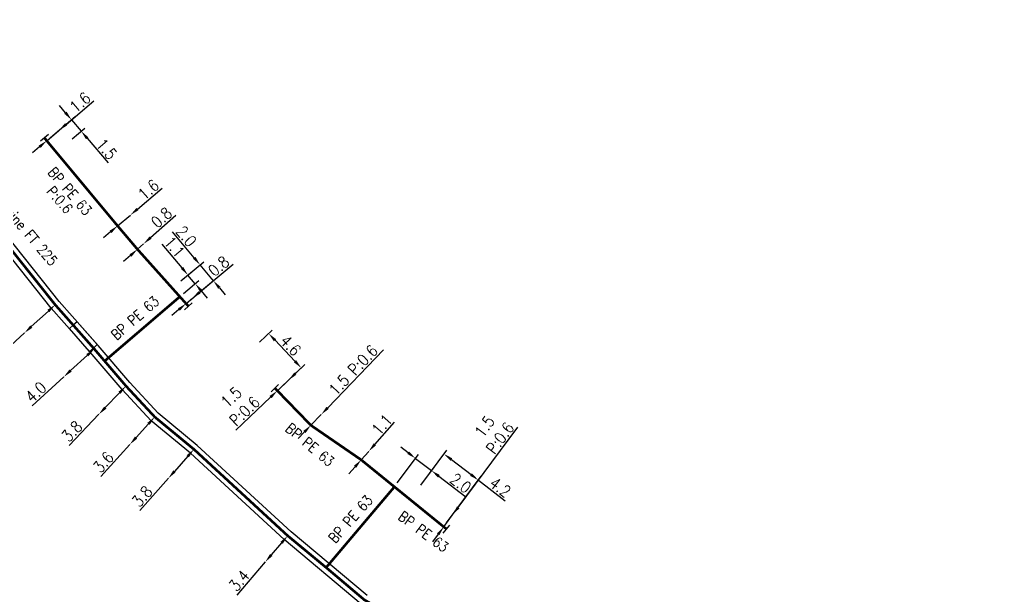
# Model space of a CAD drawing. Header units: millimetres. Extents: x 183997 to 185000, y 127999 to 129007.
# Drawn here: x 184409.5 to 184504.9, y 128846.7 to 128902.5 of the extents above; entities that cross this region are included whole.
import ezdxf
from ezdxf.enums import TextEntityAlignment as Align

# ---------------------------------------------------------------- set-up
doc = ezdxf.new("R2010")
doc.units = ezdxf.units.MM
doc.header["$PDMODE"] = 34
doc.linetypes.add('L_25_PE', pattern=[2000, 1000, 1000])
doc.layers.get('0').update_dxf_attribs({"linetype": 'CONTINUOUS'})
doc.layers.get('DEFPOINTS').update_dxf_attribs({"linetype": 'CONTINUOUS'})
for name, color, linetype in [('L_150', 1, 'CONTINUOUS'), ('L_340', 7, 'CONTINUOUS'), ('L_400', 7, 'CONTINUOUS')]:
    doc.layers.add(name, color=color, linetype=linetype)
doc.styles.get("Standard").update_dxf_attribs({"font": 'romans.shx', "width": 0.85})
doc.dimstyles.get("Standard").update_dxf_attribs({"dimtxt": 1.5, "dimasz": 1.2, "dimexe": 0.625, "dimexo": 0.625, "dimgap": 0.25, "dimtad": 1, "dimdec": 1, "dimzin": 0, "dimdsep": 46, "dimtxsty": 'Standard', "dimcen": -0.5, "dimadec": 0, "dimazin": 0, "dimtfac": 1, "dimtdec": 1, "dimtmove": 0, "dimatfit": 3, "dimfxl": 0, "dimtolj": 1, "dimtzin": 0, "dimarcsym": 0})

# ---------------------------------------------------------------- blocks, each defined once
blk = doc.blocks.new('L_340_07')
at = {"color": 0, "linetype": 'Continuous', "const_width": 0.25, "flags": 128}
blk.add_lwpolyline([(0, 0), (0.35, 0)], dxfattribs=at)
at = {"color": 0, "linetype": 'Continuous', "flags": 128}
blk.add_lwpolyline([(0.35, -0.5), (0.35, 0.5)], dxfattribs=at)
at = {"color": 0, "linetype": 'Continuous', "width": 0.75, "flags": 3}
for tag, p in [('DEF_LEG', (0.723, -3.465)), ('DEF_COUP', (0.723, -5.965)), ('DEF_TYPE', (0.723, -8.465))]:
    blk.add_attdef(tag, text='', height=1.2, dxfattribs=at).set_placement(p, align=Align.MIDDLE)
blk = doc.blocks.new('*D761')
at = {"layer": 'DEFPOINTS', "color": 0, "linetype": 'Continuous', "transparency": 16777216}
for p in [(184450.667, 128860.379), (184448.14, 128856.979), (184450.644, 128853.309)]:
    blk.add_point(p, dxfattribs=at)
at = {"layer": 'L_340', "color": 0, "linetype": 'Continuous', "lineweight": -2, "transparency": 16777216}
for p, q in [((184448.42, 128857.356), (184450.947, 128860.755)), ((184451.382, 128859.832), (184453.289, 128858.374)), ((184450.924, 128853.685), (184454.283, 128858.204)), ((184454.004, 128857.827), (184456.608, 128855.836))]:
    blk.add_line(p, q, dxfattribs=at)
at = {"layer": 'L_340', "color": 0, "linetype": 'Continuous', "transparency": 16777216}
for points in [[(184451.473, 128859.951), (184451.291, 128859.713), (184450.667, 128860.379)], [(184453.38, 128858.493), (184453.198, 128858.255), (184454.004, 128857.827)]]:
    blk.add_solid(points, dxfattribs=at)
at = {"layer": 'L_340', "color": 0, "linetype": 'Continuous', "transparency": 16777216, "insert": (184456.119, 128857.154), "char_height": 1.125, "attachment_point": 5, "rotation": 322.59179}
blk.add_mtext('\\A1;4.2', dxfattribs=at)
blk = doc.blocks.new('*D762')
at = {"layer": 'DEFPOINTS', "color": 0, "linetype": 'Continuous', "transparency": 16777216}
for p in [(184443.373, 128860.625), (184443.373, 128860.625), (184442.645, 128859.8)]:
    blk.add_point(p, dxfattribs=at)
at = {"layer": 'L_150', "color": 0, "linetype": 'Continuous', "lineweight": -2, "transparency": 16777216}
for p, q in [((184443.969, 128861.3), (184445.867, 128863.45)), ((184442.645, 128859.8), (184443.373, 128860.625)), ((184442.05, 128859.125), (184441.454, 128858.451))]:
    blk.add_line(p, q, dxfattribs=at)
at = {"layer": 'L_150', "color": 0, "linetype": 'Continuous', "transparency": 16777216}
for points in [[(184443.857, 128861.399), (184444.081, 128861.2), (184443.373, 128860.625)], [(184441.937, 128859.225), (184442.162, 128859.026), (184442.645, 128859.8)]]:
    blk.add_solid(points, dxfattribs=at)
at = {"layer": 'L_150', "color": 0, "linetype": 'Continuous', "transparency": 16777216, "insert": (184444.654, 128863.209), "char_height": 1.125, "attachment_point": 5, "rotation": 48.56464}
blk.add_mtext('\\A1;1.1', dxfattribs=at)
blk = doc.blocks.new('*D763')
at = {"layer": 'DEFPOINTS', "color": 0, "linetype": 'Continuous', "transparency": 16777216}
for p in [(184433.676, 128872.044), (184432.442, 128870.873), (184434.519, 128866.503)]:
    blk.add_point(p, dxfattribs=at)
at = {"layer": 'L_340', "color": 0, "linetype": 'Continuous', "lineweight": -2, "transparency": 16777216}
for p, q in [((184432.782, 128871.196), (184434.016, 128872.367)), ((184436.223, 128869.36), (184434.296, 128871.391)), ((184434.859, 128866.826), (184437.182, 128869.03))]:
    blk.add_line(p, q, dxfattribs=at)
at = {"layer": 'L_340', "color": 0, "linetype": 'Continuous', "transparency": 16777216}
for points in [[(184434.405, 128871.495), (184434.187, 128871.288), (184433.676, 128872.044)], [(184436.332, 128869.463), (184436.114, 128869.257), (184436.842, 128868.707)]]:
    blk.add_solid(points, dxfattribs=at)
at = {"layer": 'L_340', "color": 0, "linetype": 'Continuous', "transparency": 16777216, "insert": (184435.803, 128870.892), "char_height": 1.125, "attachment_point": 5, "rotation": 313.49007}
blk.add_mtext('\\A1;4.6', dxfattribs=at)
blk = doc.blocks.new('*D764')
at = {"layer": 'DEFPOINTS', "color": 0, "linetype": 'Continuous', "transparency": 16777216}
for p in [(184435.607, 128867.536), (184435.607, 128867.536), (184434.519, 128866.503)]:
    blk.add_point(p, dxfattribs=at)
at = {"layer": 'L_340', "color": 0, "linetype": 'Continuous', "lineweight": -2, "transparency": 16777216}
for p, q in [((184436.26, 128868.155), (184436.913, 128868.774)), ((184435.607, 128867.536), (184434.519, 128866.503)), ((184433.866, 128865.884), (184430.497, 128862.687))]:
    blk.add_line(p, q, dxfattribs=at)
at = {"layer": 'L_340', "color": 0, "linetype": 'Continuous', "transparency": 16777216}
for points in [[(184436.157, 128868.264), (184436.364, 128868.046), (184435.607, 128867.536)], [(184433.763, 128865.993), (184433.97, 128865.775), (184434.519, 128866.503)]]:
    blk.add_solid(points, dxfattribs=at)
at = {"layer": 'L_340', "color": 0, "linetype": 'Continuous', "transparency": 16777216, "insert": (184430.694, 128865.2), "char_height": 1.125, "attachment_point": 5, "rotation": 43.49007}
blk.add_mtext('\\A1;1.5\\PP:0.6', dxfattribs=at)
blk = doc.blocks.new('*D765')
at = {"layer": 'DEFPOINTS', "color": 0, "linetype": 'Continuous', "transparency": 16777216}
for p in [(184435.52, 128852.446), (184433.342, 128849.901), (184433.342, 128849.901)]:
    blk.add_point(p, dxfattribs=at)
at = {"layer": 'L_150', "color": 0, "linetype": 'Continuous', "lineweight": -2, "transparency": 16777216}
for p, q in [((184434.935, 128851.762), (184433.927, 128850.584)), ((184433.342, 128849.901), (184430.596, 128846.691))]:
    blk.add_line(p, q, dxfattribs=at)
at = {"layer": 'L_150', "color": 0, "linetype": 'Continuous', "transparency": 16777216}
for points in [[(184434.821, 128851.86), (184435.049, 128851.665), (184435.52, 128852.446)], [(184433.813, 128850.682), (184434.041, 128850.487), (184433.342, 128849.901)]]:
    blk.add_solid(points, dxfattribs=at)
at = {"layer": 'L_150', "color": 0, "linetype": 'Continuous', "transparency": 16777216, "insert": (184430.814, 128848.1), "char_height": 1.125, "attachment_point": 5, "rotation": 49.44929}
blk.add_mtext('\\A1;3.4', dxfattribs=at)
blk = doc.blocks.new('*D766')
at = {"layer": 'DEFPOINTS', "color": 0, "linetype": 'Continuous', "transparency": 16777216}
for p in [(184422.636, 128863.957), (184420.218, 128861.289), (184420.218, 128861.289)]:
    blk.add_point(p, dxfattribs=at)
at = {"layer": 'L_150', "color": 0, "linetype": 'Continuous', "lineweight": -2, "transparency": 16777216}
for p, q in [((184422.031, 128863.29), (184420.823, 128861.956)), ((184420.218, 128861.289), (184417.413, 128858.193))]:
    blk.add_line(p, q, dxfattribs=at)
at = {"layer": 'L_150', "color": 0, "linetype": 'Continuous', "transparency": 16777216}
for points in [[(184421.92, 128863.391), (184422.142, 128863.189), (184422.636, 128863.957)], [(184420.712, 128862.057), (184420.934, 128861.855), (184420.218, 128861.289)]]:
    blk.add_solid(points, dxfattribs=at)
at = {"layer": 'L_150', "color": 0, "linetype": 'Continuous', "transparency": 16777216, "insert": (184417.655, 128859.578), "char_height": 1.125, "attachment_point": 5, "rotation": 47.82162}
blk.add_mtext('\\A1;3.6', dxfattribs=at)
blk = doc.blocks.new('*D767')
at = {"layer": 'DEFPOINTS', "color": 0, "linetype": 'Continuous', "transparency": 16777216}
for p in [(184412.985, 128874.834), (184410.008, 128872.102), (184410.008, 128872.102)]:
    blk.add_point(p, dxfattribs=at)
at = {"layer": 'L_150', "color": 0, "linetype": 'Continuous', "lineweight": -2, "transparency": 16777216}
for p, q in [((184412.321, 128874.225), (184410.671, 128872.711)), ((184410.008, 128872.102), (184406.929, 128869.277))]:
    blk.add_line(p, q, dxfattribs=at)
at = {"layer": 'L_150', "color": 0, "linetype": 'Continuous', "transparency": 16777216}
for points in [[(184412.22, 128874.336), (184412.423, 128874.115), (184412.985, 128874.834)], [(184410.57, 128872.821), (184410.773, 128872.6), (184410.008, 128872.102)]]:
    blk.add_solid(points, dxfattribs=at)
at = {"layer": 'L_150', "color": 0, "linetype": 'Continuous', "transparency": 16777216, "insert": (184407.298, 128870.634), "char_height": 1.125, "attachment_point": 5, "rotation": 42.54205}
blk.add_mtext('\\A1;4.0', dxfattribs=at)
blk = doc.blocks.new('*D769')
at = {"layer": 'DEFPOINTS', "color": 0, "linetype": 'Continuous', "transparency": 16777216}
for p in [(184416.768, 128870.553), (184413.821, 128867.848), (184413.821, 128867.848)]:
    blk.add_point(p, dxfattribs=at)
at = {"layer": 'L_150', "color": 0, "linetype": 'Continuous', "lineweight": -2, "transparency": 16777216}
for p, q in [((184416.105, 128869.944), (184414.484, 128868.457)), ((184413.821, 128867.848), (184410.742, 128865.023))]:
    blk.add_line(p, q, dxfattribs=at)
at = {"layer": 'L_150', "color": 0, "linetype": 'Continuous', "transparency": 16777216}
for points in [[(184416.004, 128870.055), (184416.206, 128869.834), (184416.768, 128870.553)], [(184414.383, 128868.567), (184414.585, 128868.346), (184413.821, 128867.848)]]:
    blk.add_solid(points, dxfattribs=at)
at = {"layer": 'L_150', "color": 0, "linetype": 'Continuous', "transparency": 16777216, "insert": (184411.111, 128866.38), "char_height": 1.125, "attachment_point": 5, "rotation": 42.54167}
blk.add_mtext('\\A1;4.0', dxfattribs=at)
blk = doc.blocks.new('*D771')
at = {"layer": 'DEFPOINTS', "color": 0, "linetype": 'Continuous', "transparency": 16777216}
for p in [(184420.959, 128880.208), (184421.557, 128880.74), (184421.557, 128880.74)]:
    blk.add_point(p, dxfattribs=at)
at = {"layer": 'L_150', "color": 0, "linetype": 'Continuous', "lineweight": -2, "transparency": 16777216}
for p, q in [((184422.229, 128881.338), (184424.678, 128883.518)), ((184420.959, 128880.208), (184421.557, 128880.74)), ((184420.287, 128879.609), (184419.615, 128879.011))]:
    blk.add_line(p, q, dxfattribs=at)
at = {"layer": 'L_150', "color": 0, "linetype": 'Continuous', "transparency": 16777216}
for points in [[(184422.129, 128881.45), (184422.329, 128881.226), (184421.557, 128880.74)], [(184420.187, 128879.721), (184420.387, 128879.497), (184420.959, 128880.208)]]:
    blk.add_solid(points, dxfattribs=at)
at = {"layer": 'L_150', "color": 0, "linetype": 'Continuous', "transparency": 16777216, "insert": (184423.291, 128883.287), "char_height": 1.125, "attachment_point": 5, "rotation": 41.67684}
blk.add_mtext('\\A1;0.8', dxfattribs=at)
blk = doc.blocks.new('*D814')
at = {"layer": 'DEFPOINTS', "color": 0, "linetype": 'Continuous', "transparency": 16777216}
for p in [(184415.504, 128891.655), (184412.166, 128890.73), (184414.288, 128890.627)]:
    blk.add_point(p, dxfattribs=at)
at = {"layer": 'L_340', "color": 0, "linetype": 'Continuous', "lineweight": -2, "transparency": 16777216}
for p, q in [((184413.981, 128893.445), (184413.398, 128894.131)), ((184412.524, 128891.033), (184414.922, 128893.063)), ((184414.564, 128892.76), (184415.504, 128891.655)), ((184414.646, 128890.93), (184415.861, 128891.958)), ((184416.087, 128890.97), (184418.122, 128888.577))]:
    blk.add_line(p, q, dxfattribs=at)
at = {"layer": 'L_340', "color": 0, "linetype": 'Continuous', "transparency": 16777216}
for points in [[(184414.095, 128893.543), (184413.867, 128893.348), (184414.564, 128892.76)], [(184416.201, 128891.067), (184415.972, 128890.873), (184415.504, 128891.655)]]:
    blk.add_solid(points, dxfattribs=at)
at = {"layer": 'L_340', "color": 0, "linetype": 'Continuous', "transparency": 16777216, "insert": (184417.967, 128889.916), "char_height": 1.125, "attachment_point": 5, "rotation": 310.38463}
blk.add_mtext('\\A1;1.5', dxfattribs=at)
blk = doc.blocks.new('*D936')
at = {"layer": 'DEFPOINTS', "color": 0, "linetype": 'Continuous', "transparency": 16777216}
for p in [(184449.462, 128858.757), (184445.865, 128857.187), (184448.14, 128856.979)]:
    blk.add_point(p, dxfattribs=at)
at = {"layer": 'L_150', "color": 0, "linetype": 'Continuous', "lineweight": -2, "transparency": 16777216}
for p, q in [((184447.198, 128860.489), (184446.483, 128861.035)), ((184446.145, 128857.564), (184448.193, 128860.318)), ((184447.913, 128859.942), (184449.462, 128858.757)), ((184448.42, 128857.356), (184449.742, 128859.134)), ((184450.177, 128858.211), (184452.781, 128856.219))]:
    blk.add_line(p, q, dxfattribs=at)
at = {"layer": 'L_150', "color": 0, "linetype": 'Continuous', "transparency": 16777216}
for points in [[(184447.289, 128860.608), (184447.107, 128860.37), (184447.913, 128859.942)], [(184450.268, 128858.33), (184450.086, 128858.091), (184449.462, 128858.757)]]:
    blk.add_solid(points, dxfattribs=at)
at = {"layer": 'L_150', "color": 0, "linetype": 'Continuous', "transparency": 16777216, "insert": (184452.292, 128857.537), "char_height": 1.125, "attachment_point": 5, "rotation": 322.59179}
blk.add_mtext('\\A1;2.0', dxfattribs=at)
blk = doc.blocks.new('*D939')
at = {"layer": 'DEFPOINTS', "color": 0, "linetype": 'Continuous', "transparency": 16777216}
for p in [(184438.774, 128864.197), (184438.774, 128864.197), (184437.769, 128863.152)]:
    blk.add_point(p, dxfattribs=at)
at = {"layer": 'L_150', "color": 0, "linetype": 'Continuous', "lineweight": -2, "transparency": 16777216}
for p, q in [((184439.398, 128864.846), (184444.797, 128870.457)), ((184437.769, 128863.152), (184438.774, 128864.197)), ((184437.145, 128862.504), (184436.521, 128861.855))]:
    blk.add_line(p, q, dxfattribs=at)
at = {"layer": 'L_150', "color": 0, "linetype": 'Continuous', "transparency": 16777216}
for points in [[(184439.29, 128864.95), (184439.507, 128864.742), (184438.774, 128864.197)], [(184437.037, 128862.608), (184437.253, 128862.4), (184437.769, 128863.152)]]:
    blk.add_solid(points, dxfattribs=at)
at = {"layer": 'L_150', "color": 0, "linetype": 'Continuous', "transparency": 16777216, "insert": (184441.869, 128868.496), "char_height": 1.125, "attachment_point": 5, "rotation": 46.10792}
blk.add_mtext('\\A1;1.5 P:0.6', dxfattribs=at)
blk = doc.blocks.new('*D940')
at = {"layer": 'DEFPOINTS', "color": 0, "linetype": 'Continuous', "transparency": 16777216}
for p in [(184451.509, 128854.473), (184451.509, 128854.473), (184450.644, 128853.309)]:
    blk.add_point(p, dxfattribs=at)
at = {"layer": 'L_340', "color": 0, "linetype": 'Continuous', "lineweight": -2, "transparency": 16777216}
for p, q in [((184452.046, 128855.195), (184457.828, 128862.972)), ((184450.644, 128853.309), (184451.509, 128854.473)), ((184450.107, 128852.587), (184449.57, 128851.864))]:
    blk.add_line(p, q, dxfattribs=at)
at = {"layer": 'L_340', "color": 0, "linetype": 'Continuous', "transparency": 16777216}
for points in [[(184451.926, 128855.284), (184452.167, 128855.105), (184451.509, 128854.473)], [(184449.987, 128852.676), (184450.228, 128852.497), (184450.644, 128853.309)]]:
    blk.add_solid(points, dxfattribs=at)
at = {"layer": 'L_340', "color": 0, "linetype": 'Continuous', "transparency": 16777216, "insert": (184455.357, 128862.476), "char_height": 1.125, "attachment_point": 5, "rotation": 53.37166}
blk.add_mtext('\\A1;1.5\\PP:0.6', dxfattribs=at)
blk = doc.blocks.new('*D941')
at = {"layer": 'DEFPOINTS', "color": 0, "linetype": 'Continuous', "transparency": 16777216}
for p in [(184419.846, 128866.958), (184417.218, 128864.213), (184417.218, 128864.213)]:
    blk.add_point(p, dxfattribs=at)
at = {"layer": 'L_150', "color": 0, "linetype": 'Continuous', "lineweight": -2, "transparency": 16777216}
for p, q in [((184419.224, 128866.308), (184417.841, 128864.863)), ((184417.218, 128864.213), (184414.329, 128861.195))]:
    blk.add_line(p, q, dxfattribs=at)
at = {"layer": 'L_150', "color": 0, "linetype": 'Continuous', "transparency": 16777216}
for points in [[(184419.115, 128866.411), (184419.332, 128866.204), (184419.846, 128866.958)], [(184417.732, 128864.967), (184417.949, 128864.759), (184417.218, 128864.213)]]:
    blk.add_solid(points, dxfattribs=at)
at = {"layer": 'L_150', "color": 0, "linetype": 'Continuous', "transparency": 16777216, "insert": (184414.609, 128862.572), "char_height": 1.125, "attachment_point": 5, "rotation": 46.24713}
blk.add_mtext('\\A1;3.8', dxfattribs=at)
blk = doc.blocks.new('*D942')
at = {"layer": 'DEFPOINTS', "color": 0, "linetype": 'Continuous', "transparency": 16777216}
for p in [(184426.433, 128860.824), (184423.953, 128858.011), (184423.953, 128858.011)]:
    blk.add_point(p, dxfattribs=at)
at = {"layer": 'L_150', "color": 0, "linetype": 'Continuous', "lineweight": -2, "transparency": 16777216}
for p, q in [((184425.838, 128860.149), (184424.548, 128858.686)), ((184423.953, 128858.011), (184421.188, 128854.878))]:
    blk.add_line(p, q, dxfattribs=at)
at = {"layer": 'L_150', "color": 0, "linetype": 'Continuous', "transparency": 16777216}
for points in [[(184425.725, 128860.248), (184425.95, 128860.049), (184426.433, 128860.824)], [(184424.435, 128858.786), (184424.66, 128858.587), (184423.953, 128858.011)]]:
    blk.add_solid(points, dxfattribs=at)
at = {"layer": 'L_150', "color": 0, "linetype": 'Continuous', "transparency": 16777216, "insert": (184421.413, 128856.266), "char_height": 1.125, "attachment_point": 5, "rotation": 48.58314}
blk.add_mtext('\\A1;3.8', dxfattribs=at)
blk = doc.blocks.new('*D944')
at = {"layer": 'DEFPOINTS', "color": 0, "linetype": 'Continuous', "transparency": 16777216}
for p in [(184425.856, 128877.711), (184424.816, 128876.842), (184425.067, 128875.617)]:
    blk.add_point(p, dxfattribs=at)
at = {"layer": 'L_150', "color": 0, "linetype": 'Continuous', "lineweight": -2, "transparency": 16777216}
for p, q in [((184425.279, 128878.402), (184423.343, 128880.717)), ((184425.176, 128877.143), (184426.216, 128878.012)), ((184425.426, 128875.918), (184426.922, 128877.168)), ((184426.562, 128876.868), (184425.856, 128877.711)), ((184427.139, 128876.177), (184427.717, 128875.487))]:
    blk.add_line(p, q, dxfattribs=at)
at = {"layer": 'L_150', "color": 0, "linetype": 'Continuous', "transparency": 16777216}
for points in [[(184425.394, 128878.498), (184425.164, 128878.306), (184425.856, 128877.711)], [(184427.254, 128876.273), (184427.024, 128876.081), (184426.562, 128876.868)]]:
    blk.add_solid(points, dxfattribs=at)
at = {"layer": 'L_150', "color": 0, "linetype": 'Continuous', "transparency": 16777216, "insert": (184424.55, 128880.443), "char_height": 1.125, "attachment_point": 5, "rotation": 309.90375}
blk.add_mtext('\\A1;1.1', dxfattribs=at)
blk = doc.blocks.new('*D946')
at = {"layer": 'DEFPOINTS', "color": 0, "linetype": 'Continuous', "transparency": 16777216}
for p in [(184426.281, 128875.459), (184426.281, 128875.459), (184425.667, 128874.946)]:
    blk.add_point(p, dxfattribs=at)
at = {"layer": 'L_340', "color": 0, "linetype": 'Continuous', "lineweight": -2, "transparency": 16777216}
for p, q in [((184426.971, 128876.037), (184430.233, 128878.764)), ((184425.667, 128874.946), (184426.281, 128875.459)), ((184424.977, 128874.369), (184424.286, 128873.792))]:
    blk.add_line(p, q, dxfattribs=at)
at = {"layer": 'L_340', "color": 0, "linetype": 'Continuous', "transparency": 16777216}
for points in [[(184426.875, 128876.152), (184427.068, 128875.922), (184426.281, 128875.459)], [(184424.881, 128874.484), (184425.073, 128874.254), (184425.667, 128874.946)]]:
    blk.add_solid(points, dxfattribs=at)
at = {"layer": 'L_340', "color": 0, "linetype": 'Continuous', "transparency": 16777216, "insert": (184428.839, 128878.577), "char_height": 1.125, "attachment_point": 5, "rotation": 39.90375}
blk.add_mtext('\\A1;0.8', dxfattribs=at)
blk = doc.blocks.new('*D947')
at = {"layer": 'DEFPOINTS', "color": 0, "linetype": 'Continuous', "transparency": 16777216}
for p in [(184428.319, 128877.163), (184424.816, 128876.842), (184425.667, 128874.946)]:
    blk.add_point(p, dxfattribs=at)
at = {"layer": 'L_340', "color": 0, "linetype": 'Continuous', "lineweight": -2, "transparency": 16777216}
for p, q in [((184426.458, 128879.388), (184424.355, 128881.903)), ((184425.176, 128877.143), (184427.395, 128878.998)), ((184428.319, 128877.163), (184427.036, 128878.698)), ((184426.027, 128875.247), (184428.678, 128877.464)), ((184428.896, 128876.473), (184429.473, 128875.783))]:
    blk.add_line(p, q, dxfattribs=at)
at = {"layer": 'L_340', "color": 0, "linetype": 'Continuous', "transparency": 16777216}
for points in [[(184426.573, 128879.484), (184426.343, 128879.292), (184427.036, 128878.698)], [(184429.011, 128876.569), (184428.781, 128876.377), (184428.319, 128877.163)]]:
    blk.add_solid(points, dxfattribs=at)
at = {"layer": 'L_340', "color": 0, "linetype": 'Continuous', "transparency": 16777216, "insert": (184425.693, 128881.472), "char_height": 1.125, "attachment_point": 5, "rotation": 309.90375}
blk.add_mtext('\\A1;2.0', dxfattribs=at)
blk = doc.blocks.new('*D948')
at = {"layer": 'DEFPOINTS', "color": 0, "linetype": 'Continuous', "transparency": 16777216}
for p in [(184420.279, 128883.53), (184420.279, 128883.53), (184419.035, 128882.477)]:
    blk.add_point(p, dxfattribs=at)
at = {"layer": 'L_150', "color": 0, "linetype": 'Continuous', "lineweight": -2, "transparency": 16777216}
for p, q in [((184420.966, 128884.112), (184423.364, 128886.142)), ((184419.035, 128882.477), (184420.279, 128883.53)), ((184418.348, 128881.896), (184417.661, 128881.314))]:
    blk.add_line(p, q, dxfattribs=at)
at = {"layer": 'L_150', "color": 0, "linetype": 'Continuous', "transparency": 16777216}
for points in [[(184420.869, 128884.226), (184421.063, 128883.997), (184420.279, 128883.53)], [(184418.251, 128882.01), (184418.445, 128881.781), (184419.035, 128882.477)]]:
    blk.add_solid(points, dxfattribs=at)
at = {"layer": 'L_150', "color": 0, "linetype": 'Continuous', "transparency": 16777216, "insert": (184422.024, 128885.99), "char_height": 1.125, "attachment_point": 5, "rotation": 40.25098}
blk.add_mtext('\\A1;1.6', dxfattribs=at)
blk = doc.blocks.new('*D978')
at = {"layer": 'DEFPOINTS', "color": 0, "linetype": 'Continuous', "transparency": 16777216}
for p in [(184413.349, 128891.731), (184413.349, 128891.731), (184412.166, 128890.73)]:
    blk.add_point(p, dxfattribs=at)
at = {"layer": 'L_340', "color": 0, "linetype": 'Continuous', "lineweight": -2, "transparency": 16777216}
for p, q in [((184414.036, 128892.313), (184416.738, 128894.6)), ((184412.166, 128890.73), (184413.349, 128891.731)), ((184411.479, 128890.148), (184410.792, 128889.567))]:
    blk.add_line(p, q, dxfattribs=at)
at = {"layer": 'L_340', "color": 0, "linetype": 'Continuous', "transparency": 16777216}
for points in [[(184413.939, 128892.427), (184414.133, 128892.198), (184413.349, 128891.731)], [(184411.382, 128890.263), (184411.576, 128890.034), (184412.166, 128890.73)]]:
    blk.add_solid(points, dxfattribs=at)
at = {"layer": 'L_340', "color": 0, "linetype": 'Continuous', "transparency": 16777216, "insert": (184415.398, 128894.449), "char_height": 1.125, "attachment_point": 5, "rotation": 40.25197}
blk.add_mtext('\\A1;1.6', dxfattribs=at)

msp = doc.modelspace()

# ---------------------------------------------------------------- linework, layer by layer
at = {"layer": 'L_150', "linetype": 'L_25_PE', "ltscale": 0.5, "const_width": 0.25, "flags": 128}
for points in [[(184505.389, 128815.837), (184503.988, 128816.61), (184503.699, 128816.77), (184503.485, 128818.186), (184503.107, 128818.325), (184492.164, 128822.329), (184486.445, 128824.545), (184474.649, 128829.117), (184474.649, 128829.117), (184474.649, 128829.117), (184471.127, 128830.858), (184462.561, 128835.094), (184442.941, 128846.238), (184439.247, 128849.363), (184435.52, 128852.446), (184426.433, 128860.824), (184422.636, 128863.957), (184419.846, 128866.958), (184417.776, 128869.375), (184416.768, 128870.553), (184412.985, 128874.834), (184403.831, 128886.312), (184397.783, 128893.421), (184390.322, 128902.148), (184390.159, 128902.338)], [(184425.667, 128874.946), (184425.067, 128875.617), (184420.959, 128880.208), (184419.035, 128882.477), (184412.166, 128890.73)], [(184425.067, 128875.617), (184417.776, 128869.375)], [(184434.519, 128866.503), (184437.769, 128863.152), (184442.645, 128859.8), (184445.865, 128857.187), (184450.644, 128853.309)], [(184445.865, 128857.187), (184439.247, 128849.363)]]:
    msp.add_lwpolyline(points, dxfattribs=at)
at = {"layer": 'L_400', "color": 7, "linetype": 'CONTINUOUS'}
for p, q in [((184413.368, 128875.155), (184404.217, 128886.63)), ((184413.368, 128875.155), (184404.217, 128886.63)), ((184412.602, 128874.512), (184403.445, 128885.995)), ((184412.602, 128874.512), (184403.445, 128885.995)), ((184417.145, 128870.881), (184413.368, 128875.155)), ((184417.145, 128870.881), (184413.368, 128875.155)), ((184416.391, 128870.225), (184412.602, 128874.512)), ((184416.391, 128870.225), (184412.602, 128874.512)), ((184415.111, 128873.183), (184414.736, 128872.852)), ((184417.07, 128870.966), (184415.111, 128873.183)), ((184414.361, 128872.521), (184414.736, 128872.852)), ((184416.321, 128870.304), (184414.361, 128872.521)), ((184416.321, 128870.304), (184416.695, 128870.635)), ((184417.07, 128870.966), (184416.695, 128870.635)), ((184420.219, 128867.291), (184417.145, 128870.881)), ((184420.219, 128867.291), (184417.145, 128870.881)), ((184419.473, 128866.625), (184416.391, 128870.225)), ((184419.473, 128866.625), (184416.391, 128870.225)), ((184422.292, 128863.592), (184419.473, 128866.625)), ((184422.292, 128863.592), (184419.473, 128866.625)), ((184422.979, 128864.322), (184420.219, 128867.291)), ((184422.979, 128864.322), (184420.219, 128867.291)), ((184426.762, 128861.201), (184422.979, 128864.322)), ((184426.762, 128861.201), (184422.979, 128864.322)), ((184426.104, 128860.447), (184422.292, 128863.592)), ((184426.104, 128860.447), (184422.292, 128863.592)), ((184435.85, 128852.822), (184426.762, 128861.201)), ((184435.85, 128852.822), (184426.762, 128861.201)), ((184435.19, 128852.07), (184426.104, 128860.447)), ((184435.19, 128852.07), (184426.104, 128860.447)), ((184443.227, 128846.651), (184435.85, 128852.822)), ((184443.227, 128846.651), (184435.85, 128852.822)), ((184442.655, 128845.826), (184435.19, 128852.07)), ((184442.655, 128845.826), (184435.19, 128852.07))]:
    msp.add_line(p, q, dxfattribs=at)

# ---------------------------------------------------------------- block references
at = {"layer": 'L_340'}
for p, rotation in [((184412.166, 128890.73), 129.7717845338911), ((184425.667, 128874.946), 311.822943187125)]:
    msp.add_blockref('L_340_07', p, dxfattribs=dict(at, rotation=rotation))
at = {"layer": 'L_340', "ltscale": 0.5}
for p, rotation in [((184434.519, 128866.503), 134.1223350681192), ((184450.644, 128853.309), 320.9400759931336)]:
    msp.add_blockref('L_340_07', p, dxfattribs=dict(at, rotation=rotation))

# ---------------------------------------------------------------- texts
at = {"layer": 'L_150', "linetype": 'Continuous', "width": 0.85}
for s, rotation, p in [('BP PE 110 dans gaine FT 225', 310.56277, (184407.024, 128885.508)), ('BP PE 63', 310.9101, (184414.414, 128885.84)), ('P:0.6', 310.9101, (184413.431, 128884.998)), ('BP PE 63', 40.93529, (184420.732, 128873.556)), ('BP PE 63', 320.01344, (184437.681, 128861.267)), ('BP PE 63', 48.24615, (184441.617, 128854.066)), ('BP PE 63', 323.35112, (184448.682, 128852.847))]:
    msp.add_text(s, height=1, rotation=rotation, dxfattribs=at).set_placement(p, align=Align.MIDDLE)

# ---------------------------------------------------------------- dimensions: what is measured, and where the dimension line sits
at = {"layer": 'L_150', "linetype": 'Continuous'}
for base, p1, p2, angle, override, picture, middle in [((184420.279, 128883.53), (184419.035, 128882.477), (184420.279, 128883.53), 220.25098, {"dimscale": 0.75, "dimlfac": 1, "dimlunit": 2, "dimatfit": 0}, '*D948', (184422.508, 128885.418)), ((184421.557, 128880.74), (184420.959, 128880.208), (184421.557, 128880.74), 221.67684, {"dimscale": 0.75, "dimlfac": 1, "dimlunit": 2, "dimatfit": 0}, '*D771', (184423.79, 128882.727)), ((184425.856, 128877.711), (184425.067, 128875.617), (184424.816, 128876.842), 309.90375, {"dimscale": 0.75, "dimatfit": 0}, '*D944', (184423.974, 128879.962)), ((184410.008, 128872.102), (184412.985, 128874.834), (184410.008, 128872.102), 42.54205, {"dimscale": 0.75}, '*D767', (184407.806, 128870.081)), ((184413.821, 128867.848), (184416.768, 128870.553), (184413.821, 128867.848), 42.54167, {"dimscale": 0.75}, '*D769', (184411.618, 128865.827)), ((184417.218, 128864.213), (184419.846, 128866.958), (184417.218, 128864.213), 46.24713, {"dimscale": 0.75}, '*D941', (184415.151, 128862.054)), ((184420.218, 128861.289), (184422.636, 128863.957), (184420.218, 128861.289), 47.82162, {"dimscale": 0.75}, '*D766', (184418.211, 128859.074)), ((184443.373, 128860.625), (184442.645, 128859.8), (184443.373, 128860.625), 228.56464, {"dimscale": 0.75, "dimlfac": 1, "dimlunit": 2, "dimatfit": 0}, '*D762', (184445.216, 128862.712)), ((184423.95255, 128858.0114), (184426.4332969, 128860.8235868), (184423.95255, 128858.0114), 48.5831445, {"dimscale": 0.75}, '*D942', (184421.9750403, 128855.7696853)), ((184433.342, 128849.901), (184435.52, 128852.446), (184433.342, 128849.901), 49.44929, {"dimscale": 0.75}, '*D765', (184431.384, 128847.612))]:
    dim = msp.add_linear_dim(base=base, p1=p1, p2=p2, angle=angle, dimstyle='Standard', override=override, dxfattribs=at)
    dim.commit()
    dim.dimension.update_dxf_attribs({"geometry": picture, "text_midpoint": middle, "dimtype": 160})
for base, p1, p2, angle, text, override, picture, middle in [((184438.774, 128864.197), (184437.769, 128863.152), (184438.774, 128864.197), 226.10792, '<> P:0.6', {"dimscale": 0.75, "dimlfac": 1, "dimlunit": 2, "dimatfit": 0}, '*D939', (184442.41, 128867.976)), ((184449.462, 128858.757), (184445.865, 128857.187), (184448.14, 128856.979), 142.59179, '2.0', {"dimscale": 0.75, "dimatfit": 0}, '*D936', (184451.836, 128856.941))]:
    dim = msp.add_linear_dim(base=base, p1=p1, p2=p2, angle=angle, text=text, dimstyle='Standard', override=override, dxfattribs=at)
    dim.commit()
    dim.dimension.update_dxf_attribs({"geometry": picture, "text_midpoint": middle, "dimtype": 160})
at = {"layer": 'L_340', "linetype": 'Continuous'}
for base, p1, p2, angle, override, picture, middle in [((184413.349, 128891.731), (184412.166, 128890.73), (184413.349, 128891.731), 220.25197, {"dimscale": 0.75, "dimatfit": 0}, '*D978', (184415.883, 128893.876)), ((184415.504, 128891.655), (184412.166, 128890.73), (184414.288, 128890.627), 130.38463, {"dimscale": 0.75, "dimatfit": 0}, '*D814', (184417.396, 128889.43)), ((184428.319, 128877.163), (184424.816, 128876.842), (184425.667, 128874.946), 129.90375, {"dimscale": 0.75, "dimatfit": 0}, '*D947', (184425.118, 128880.991)), ((184426.281, 128875.459), (184425.667, 128874.946), (184426.281, 128875.459), 219.90375, {"dimscale": 0.75, "dimatfit": 0}, '*D946', (184429.321, 128878.001)), ((184450.667, 128860.379), (184450.644, 128853.309), (184448.14, 128856.979), 322.59179, {"dimscale": 0.75}, '*D761', (184455.663, 128856.558))]:
    dim = msp.add_linear_dim(base=base, p1=p1, p2=p2, angle=angle, dimstyle='Standard', override=override, dxfattribs=at)
    dim.commit()
    dim.dimension.update_dxf_attribs({"geometry": picture, "text_midpoint": middle, "dimtype": 160})
dim = msp.add_linear_dim(base=(184433.676, 128872.044), p1=(184434.519, 128866.503), p2=(184432.442, 128870.873), angle=313.49007, dimstyle='Standard', override={"dimscale": 0.75, "dimatfit": 0}, dxfattribs=at)
dim.commit()
dim.dimension.update_dxf_attribs({"geometry": '*D763', "text_midpoint": (184435.803, 128870.892)})
for base, p1, p2, angle, picture, middle in [((184435.607, 128867.536), (184434.519, 128866.503), (184435.607, 128867.536), 223.49007, '*D764', (184431.855, 128863.976)), ((184451.5095, 128854.4726), (184450.6444, 128853.309), (184451.5095, 128854.4726), 233.37166, '*D940', (184456.711, 128861.4693))]:
    dim = msp.add_linear_dim(base=base, p1=p1, p2=p2, angle=angle, text='<>\\PP:0.6', dimstyle='Standard', override={"dimscale": 0.75, "dimatfit": 0}, dxfattribs=at)
    dim.commit()
    dim.dimension.update_dxf_attribs({"geometry": picture, "text_midpoint": middle, "dimtype": 160})

doc.saveas('drawing.dxf')
